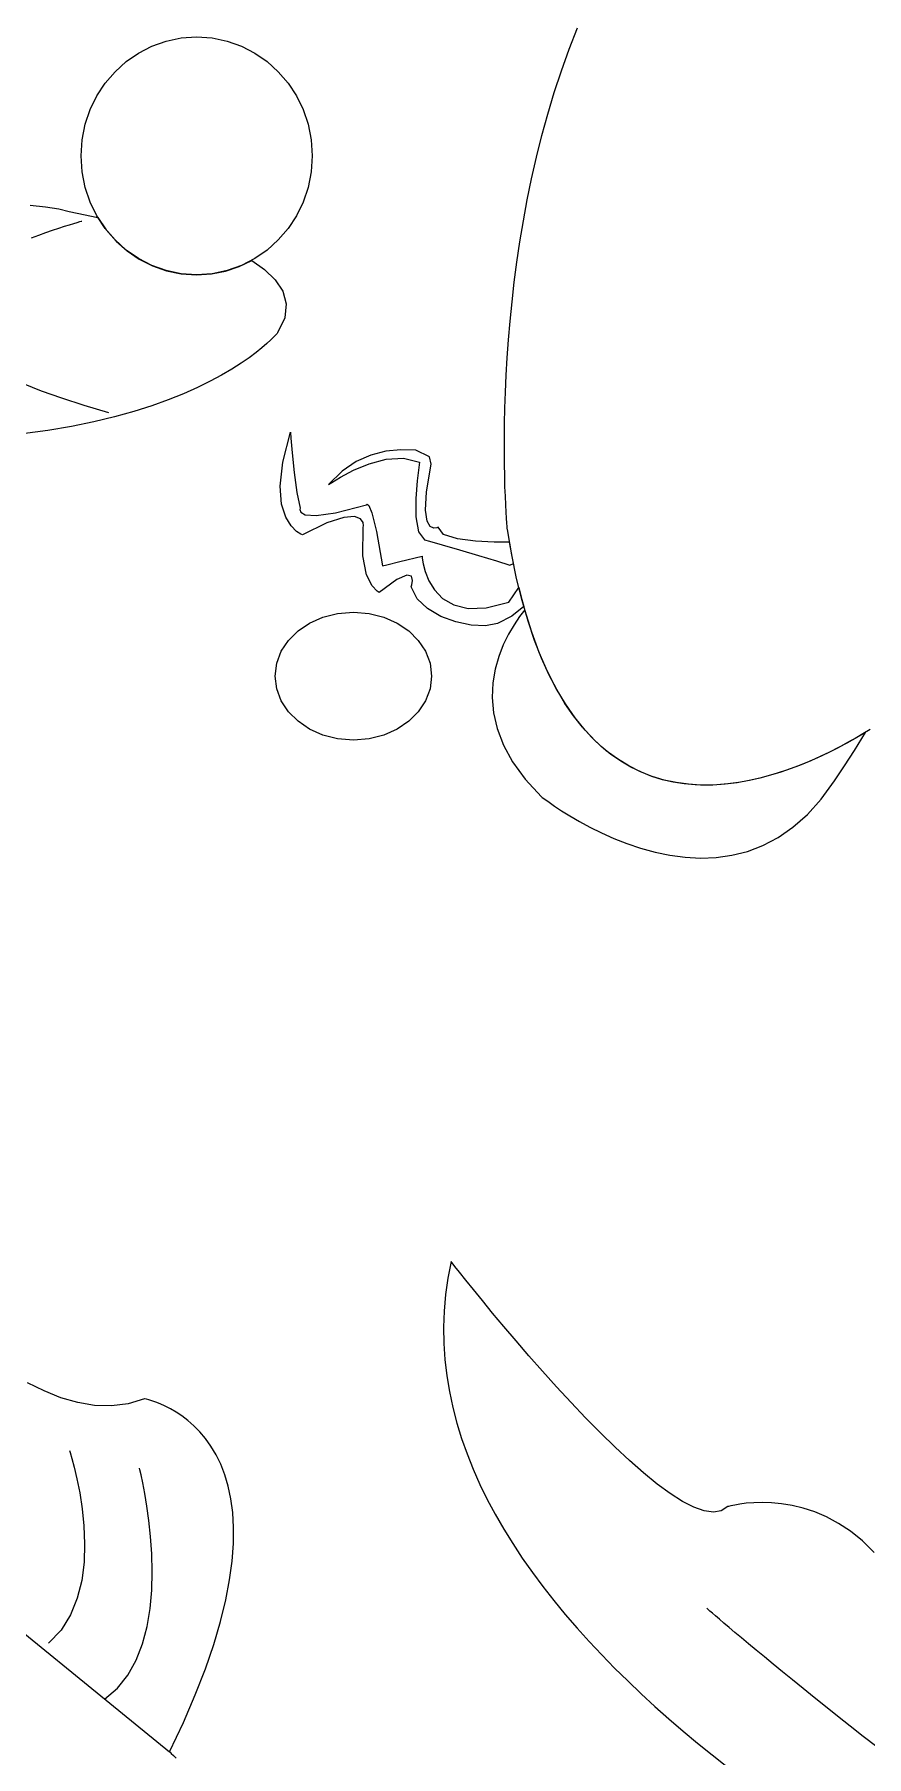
# Model space of a CAD drawing. Extents: x 40 to 170, y 25 to 272.
# Drawn here: x 88.69 to 98.24, y 114.38 to 134.14 of the extents above; entities that cross this region are included whole.
import ezdxf

# ---------------------------------------------------------------- set-up
doc = ezdxf.new("R2010")
doc.units = 0

msp = doc.modelspace()

# ---------------------------------------------------------------- linework, layer by layer
at = {"color": 250, "linetype": 'Continuous'}
for points in [[(98.285283, 126.167344), (98.200561, 126.115634), (98.11107, 126.06317), (98.017109, 126.010451), (97.918974, 125.957979), (97.816965, 125.906255), (97.711378, 125.855781), (97.602512, 125.807056), (97.490663, 125.760584), (97.376132, 125.716864), (97.259214, 125.676399), (97.140207, 125.639688), (97.019411, 125.607234), (96.897122, 125.579538), (96.773638, 125.5571), (96.649256, 125.540422), (96.524276, 125.530005), (96.398994, 125.526351), (96.273709, 125.52996), (96.148718, 125.541333), (96.024319, 125.560973), (95.90081, 125.589379), (95.778489, 125.627054), (95.657653, 125.674498), (95.5386, 125.732212), (95.421629, 125.800698), (95.307036, 125.880457), (95.19512, 125.971991), (95.086179, 126.075799), (94.98051, 126.192384), (94.878411, 126.322246), (94.78018, 126.465888), (94.686115, 126.623809), (94.596514, 126.796511), (94.511674, 126.984496), (94.431893, 127.188264), (94.357469, 127.408317), (94.2887, 127.645156), (94.225884, 127.899282), (94.169318, 128.171196), (94.1193, 128.4614), (94.118548, 128.469741), (94.116478, 128.494381), (94.11337, 128.534749), (94.109504, 128.590271), (94.105158, 128.660375), (94.100612, 128.744489), (94.096146, 128.842041), (94.09204, 128.952457), (94.088573, 129.075165), (94.086023, 129.209593), (94.084672, 129.355168), (94.084798, 129.511318), (94.086681, 129.67747), (94.090601, 129.853052), (94.096836, 130.037491), (94.105667, 130.230215), (94.117373, 130.430651), (94.132233, 130.638227), (94.150528, 130.85237), (94.172536, 131.072507), (94.198536, 131.298067), (94.22881, 131.528477), (94.263635, 131.763164), (94.303292, 132.001555), (94.34806, 132.243079), (94.398219, 132.487163), (94.454047, 132.733234), (94.515825, 132.980719), (94.583833, 133.229047), (94.658349, 133.477645), (94.739653, 133.72594), (94.828025, 133.973359), (94.923743, 134.219331)], [(90.5523, 134.1159), (90.731877, 134.103385), (90.90424, 134.066941), (91.067787, 134.008216), (91.220919, 133.928859), (91.362031, 133.830521), (91.489525, 133.71485), (91.601798, 133.583496), (91.697248, 133.438107), (91.774275, 133.280334), (91.831277, 133.111826), (91.866652, 132.934231), (91.8788, 132.7492), (91.866652, 132.564192), (91.831277, 132.386616), (91.774275, 132.218123), (91.697248, 132.060363), (91.601798, 131.914984), (91.489525, 131.783638), (91.362031, 131.667972), (91.220919, 131.569637), (91.067787, 131.490283), (90.90424, 131.431559), (90.731877, 131.395115), (90.5523, 131.3826), (90.372723, 131.395115), (90.20036, 131.431559), (90.036813, 131.490283), (89.883681, 131.569637), (89.742569, 131.667972), (89.615075, 131.783638), (89.502802, 131.914984), (89.407352, 132.060363), (89.330325, 132.218123), (89.273323, 132.386616), (89.237948, 132.564192), (89.2258, 132.7492), (89.237948, 132.934231), (89.273323, 133.111826), (89.330325, 133.280334), (89.407352, 133.438107), (89.502802, 133.583496), (89.615075, 133.71485), (89.742569, 133.830521), (89.883681, 133.928859), (90.036813, 134.008216), (90.20036, 134.066941), (90.372723, 134.103385), (90.5523, 134.1159)], [(88.63926, 132.181862), (88.817777, 132.164549), (88.968471, 132.140655), (89.0875, 132.1096), (89.179288, 132.0894), (89.4189, 132.0404), (89.514908, 131.899043), (89.627016, 131.771442), (89.753696, 131.659167), (89.893425, 131.563788), (90.044675, 131.486872), (90.205922, 131.429989), (90.375639, 131.394709), (90.5523, 131.3826), (90.72132, 131.393663), (90.884012, 131.42595), (91.039073, 131.478113), (91.1852, 131.5488), (91.332798, 131.444268), (91.454352, 131.326207), (91.5399, 131.194525), (91.579481, 131.049126), (91.563135, 130.889916), (91.4809, 130.7168), (91.476279, 130.711342), (91.462143, 130.695553), (91.438083, 130.670307), (91.403692, 130.63648), (91.358559, 130.594948), (91.302277, 130.546587), (91.234437, 130.492272), (91.15463, 130.432878), (91.062448, 130.369281), (90.957482, 130.302358), (90.839323, 130.232982), (90.707562, 130.16203), (90.561792, 130.090378), (90.401602, 130.0189), (90.226586, 129.948474), (90.036333, 129.879973), (89.830436, 129.814274), (89.608485, 129.752252), (89.370072, 129.694783), (89.114789, 129.642742), (88.842226, 129.597005), (88.551976, 129.558448)], [(89.2325, 131.9968), (89.226111, 131.99509), (89.207583, 131.990007), (89.177878, 131.981618), (89.137956, 131.969991), (89.088777, 131.955196), (89.031303, 131.937299), (88.966494, 131.916371), (88.895312, 131.892478), (88.818715, 131.86569), (88.737666, 131.836074), (88.653125, 131.803698)], [(88.560867, 130.136124), (88.768588, 130.054218), (89.000676, 129.971533), (89.258093, 129.888137), (89.5418, 129.8041)], [(94.3075, 127.5773), (94.170862, 127.465813), (94.0055, 127.3814), (93.868129, 127.356848), (93.704124, 127.363506), (93.52861, 127.399568), (93.356708, 127.463232), (93.203541, 127.552694), (93.084231, 127.666152), (93.0139, 127.8018), (93.021579, 127.82575), (93.030367, 127.87703), (93.018887, 127.924788), (92.965767, 127.93817), (92.849629, 127.886325), (92.6491, 127.7384), (92.62411, 127.753734), (92.566783, 127.814317), (92.503581, 127.942023), (92.460966, 128.158726), (92.4654, 128.4863), (92.467228, 128.503435), (92.461977, 128.542248), (92.433543, 128.583846), (92.365822, 128.609341), (92.24271, 128.599842), (92.048104, 128.536459), (91.7659, 128.4003), (91.746507, 128.408643), (91.698203, 128.439425), (91.635804, 128.501276), (91.574125, 128.602825), (91.52798, 128.752702), (91.512184, 128.959537), (91.541553, 129.23196), (91.6309, 129.5786), (91.635316, 129.510362), (91.648564, 129.339029), (91.670644, 129.114675), (91.701556, 128.887374), (91.7413, 128.7072), (91.738004, 128.69203), (91.747663, 128.659474), (91.7996, 128.628963), (91.923137, 128.619926), (92.147596, 128.651795), (92.5023, 128.744), (92.508486, 128.751363), (92.528223, 128.738106), (92.563277, 128.651206), (92.615414, 128.437645), (92.6864, 128.0444), (92.73593, 128.05667), (92.88637, 128.093496), (93.1405, 128.1549), (93.14282, 128.131174), (93.153166, 128.068194), (93.176621, 127.978261), (93.218263, 127.873671), (93.283175, 127.766725), (93.376437, 127.669721), (93.503129, 127.594957), (93.668334, 127.554734), (93.87713, 127.561348), (94.1346, 127.6271), (94.2502, 127.7966), (94.278288, 127.685262), (94.3075, 127.5773)], [(92.0666, 128.9764), (92.103501, 129.001076), (92.203828, 129.062133), (92.352013, 129.140116), (92.532489, 129.21557), (92.72969, 129.269038), (92.92805, 129.281067), (93.112, 129.2322), (93.102994, 129.171699), (93.084415, 129.018826), (93.068925, 128.816525), (93.069185, 128.607741), (93.097856, 128.435418), (93.1676, 128.3425), (93.223874, 128.326488), (93.369426, 128.284833), (93.56935, 128.227113), (93.788741, 128.1629), (93.992693, 128.101771), (94.1463, 128.0533), (94.19, 128.0693), (94.166237, 128.191737), (94.1436, 128.3174), (93.969546, 128.316934), (93.755019, 128.326173), (93.545489, 128.352615), (93.386426, 128.403758), (93.3233, 128.4871), (93.309067, 128.481036), (93.274797, 128.476722), (93.233137, 128.494972), (93.196732, 128.5566), (93.178227, 128.682421), (93.190268, 128.893249), (93.2455, 129.2099), (93.225138, 129.29385), (93.0694, 129.3718), (92.895966, 129.375476), (92.722859, 129.358378), (92.551725, 129.315213), (92.384207, 129.240689), (92.221951, 129.129515), (92.0666, 128.9764)], [(92.3513, 127.5125), (92.532039, 127.497539), (92.700566, 127.454648), (92.853215, 127.386818), (92.986325, 127.297038), (93.096232, 127.188296), (93.179272, 127.063583), (93.231782, 126.925888), (93.2501, 126.7782), (93.231782, 126.630512), (93.179272, 126.492817), (93.096232, 126.368104), (92.986325, 126.259362), (92.853215, 126.169582), (92.700566, 126.101752), (92.532039, 126.058861), (92.3513, 126.0439), (92.170565, 126.058861), (92.00205, 126.101752), (91.849416, 126.169582), (91.716325, 126.259362), (91.606437, 126.368104), (91.523413, 126.492817), (91.470913, 126.630512), (91.4526, 126.7782), (91.470913, 126.925888), (91.523413, 127.063583), (91.606437, 127.188296), (91.716325, 127.297038), (91.849416, 127.386818), (92.00205, 127.454648), (92.170565, 127.497539), (92.3513, 127.5125)], [(94.3185, 127.5402), (94.259375, 127.462275), (94.196113, 127.368534), (94.132551, 127.260032), (94.072522, 127.137827), (94.019861, 127.002976), (93.978405, 126.856536), (93.951988, 126.699563), (93.944444, 126.533113), (93.95961, 126.358244), (94.001319, 126.176013), (94.073408, 125.987477), (94.179711, 125.793691), (94.324063, 125.595713), (94.5103, 125.3946), (94.520351, 125.386777), (94.549726, 125.364659), (94.597259, 125.330274), (94.661782, 125.285651), (94.742128, 125.232818), (94.83713, 125.173804), (94.945622, 125.110636), (95.066436, 125.045342), (95.198406, 124.979951), (95.340364, 124.916491), (95.491143, 124.856991), (95.649577, 124.803477), (95.814499, 124.75798), (95.984741, 124.722526), (96.159136, 124.699145), (96.336518, 124.689864), (96.51572, 124.696711), (96.695574, 124.721715), (96.874914, 124.766904), (97.052572, 124.834306), (97.227382, 124.925949), (97.398177, 125.043862), (97.56379, 125.190073), (97.723053, 125.366609), (97.8748, 125.5755), (97.906577, 125.622827), (97.989063, 125.748163), (98.102992, 125.926542), (98.2291, 126.133), (98.130156, 126.074357), (98.02551, 126.015262), (97.915583, 125.956423), (97.800794, 125.898547), (97.681563, 125.84234), (97.558311, 125.788511), (97.431458, 125.737766), (97.301423, 125.690812), (97.168628, 125.648358), (97.033491, 125.611109), (96.896434, 125.579774), (96.757876, 125.555059), (96.618237, 125.537672), (96.477938, 125.52832), (96.337398, 125.52771), (96.197038, 125.53655), (96.057277, 125.555546), (95.918536, 125.585406), (95.781235, 125.626837), (95.645794, 125.680547), (95.512634, 125.747242), (95.382173, 125.82763), (95.254833, 125.922417), (95.131033, 126.032312), (95.011193, 126.158022), (94.895735, 126.300253), (94.785077, 126.459713), (94.679639, 126.637109), (94.579843, 126.833149), (94.486107, 127.048539), (94.398853, 127.283987), (94.3185, 127.5402)], [(98.331978, 116.722356), (98.197096, 116.853693), (98.059982, 116.964093), (97.921978, 117.055231), (97.784428, 117.128784), (97.648675, 117.186425), (97.516063, 117.22983), (97.387935, 117.260673), (97.265634, 117.280629), (97.150504, 117.291374), (97.043887, 117.294582), (96.947128, 117.291928), (96.861569, 117.285087), (96.788555, 117.275734), (96.729427, 117.265544), (96.68553, 117.256192), (96.658206, 117.249352), (96.6488, 117.2467), (96.57503, 117.198839), (96.484657, 117.183443), (96.379273, 117.198016), (96.260469, 117.24006), (96.129838, 117.307078), (95.988971, 117.396572), (95.83946, 117.506045), (95.682897, 117.633), (95.520872, 117.774939), (95.354979, 117.929364), (95.186808, 118.093779), (95.017951, 118.265686), (94.85, 118.442588), (94.684547, 118.621986), (94.523183, 118.801385), (94.3675, 118.978286), (94.21909, 119.150192), (94.079544, 119.314605), (93.950455, 119.469029), (93.833413, 119.610965), (93.73001, 119.737917), (93.641839, 119.847387), (93.570491, 119.936878), (93.517557, 120.003892), (93.48463, 120.045932), (93.4733, 120.0605), (93.436289, 119.869946), (93.409657, 119.680439), (93.393142, 119.492017), (93.386483, 119.304719), (93.389416, 119.118583), (93.401681, 118.933646), (93.423014, 118.749948), (93.453153, 118.567527), (93.491837, 118.386421), (93.538803, 118.206667), (93.59379, 118.028305), (93.656534, 117.851372), (93.726774, 117.675908), (93.804248, 117.501949), (93.888694, 117.329534), (93.979849, 117.158703), (94.077451, 116.989491), (94.181239, 116.821939), (94.290949, 116.656085), (94.406321, 116.491965), (94.527091, 116.32962), (94.652998, 116.169087), (94.783779, 116.010403), (94.919173, 115.853609), (95.058917, 115.698741), (95.202749, 115.545838), (95.350407, 115.394939), (95.501628, 115.246081), (95.656151, 115.099303), (95.813714, 114.954642), (95.974054, 114.812138), (96.13691, 114.671829), (96.302018, 114.533752), (96.469118, 114.397946), (96.637946, 114.26445)], [(87.6849, 116.5132), (90.2414, 114.433), (90.399721, 114.769277), (90.536247, 115.086597), (90.65208, 115.385501), (90.748317, 115.666534), (90.826059, 115.930239), (90.886406, 116.177158), (90.930456, 116.407835), (90.959311, 116.622813), (90.974069, 116.822634), (90.97583, 117.007844), (90.965693, 117.178983), (90.944759, 117.336597), (90.914126, 117.481227), (90.874896, 117.613417), (90.828166, 117.73371), (90.775037, 117.84265), (90.716609, 117.940779), (90.653981, 118.028641), (90.588253, 118.106778), (90.520524, 118.175734), (90.451894, 118.236053), (90.383463, 118.288277), (90.31633, 118.332949), (90.251595, 118.370612), (90.190358, 118.401811), (90.133718, 118.427088), (90.082775, 118.446985), (90.038628, 118.462047), (90.002378, 118.472816), (89.975123, 118.479836), (89.957964, 118.48365), (89.952, 118.4848), (89.765031, 118.426724), (89.5741, 118.402239), (89.380672, 118.408036), (89.186213, 118.440802), (88.992187, 118.49723), (88.800061, 118.574007), (88.611299, 118.667824)], [(89.0918, 117.8899), (89.09914, 117.866813), (89.118522, 117.801185), (89.145991, 117.698465), (89.177591, 117.564103), (89.209367, 117.403549), (89.237364, 117.222252), (89.257625, 117.025663), (89.266195, 116.819229), (89.259119, 116.608403), (89.232441, 116.398632), (89.182206, 116.195366), (89.104458, 116.004056), (88.995241, 115.830151), (88.8506, 115.6791)], [(89.4938, 115.0359), (89.642327, 115.162905), (89.763218, 115.314158), (89.858878, 115.485538), (89.931712, 115.672919), (89.984126, 115.872179), (90.018524, 116.079194), (90.037312, 116.28984), (90.042896, 116.499995), (90.03768, 116.705535), (90.02407, 116.902337), (90.00447, 117.086276), (89.981287, 117.25323), (89.956926, 117.399076), (89.933791, 117.519689), (89.914288, 117.610946), (89.900823, 117.668724), (89.8958, 117.6889)], [(87.6849, 116.5132), (90.2414, 114.433), (90.246315, 114.428444), (90.260816, 114.414925), (90.284535, 114.39267), (90.317103, 114.361904)], [(98.360517, 114.489312), (98.205237, 114.610336), (98.055412, 114.727897), (97.911179, 114.841816), (97.77267, 114.951915), (97.640021, 115.058015), (97.513365, 115.15994), (97.392839, 115.25751), (97.278575, 115.350547), (97.170708, 115.438873), (97.069374, 115.52231), (96.974705, 115.60068), (96.886838, 115.673804), (96.805905, 115.741504), (96.732042, 115.803603), (96.665384, 115.859921), (96.606064, 115.910281), (96.554217, 115.954505), (96.509978, 115.992414), (96.47348, 116.02383), (96.444859, 116.048574), (96.424249, 116.06647), (96.411785, 116.077338), (96.4076, 116.081)]]:
    msp.add_lwpolyline(points, dxfattribs=at)

doc.saveas('drawing.dxf')
